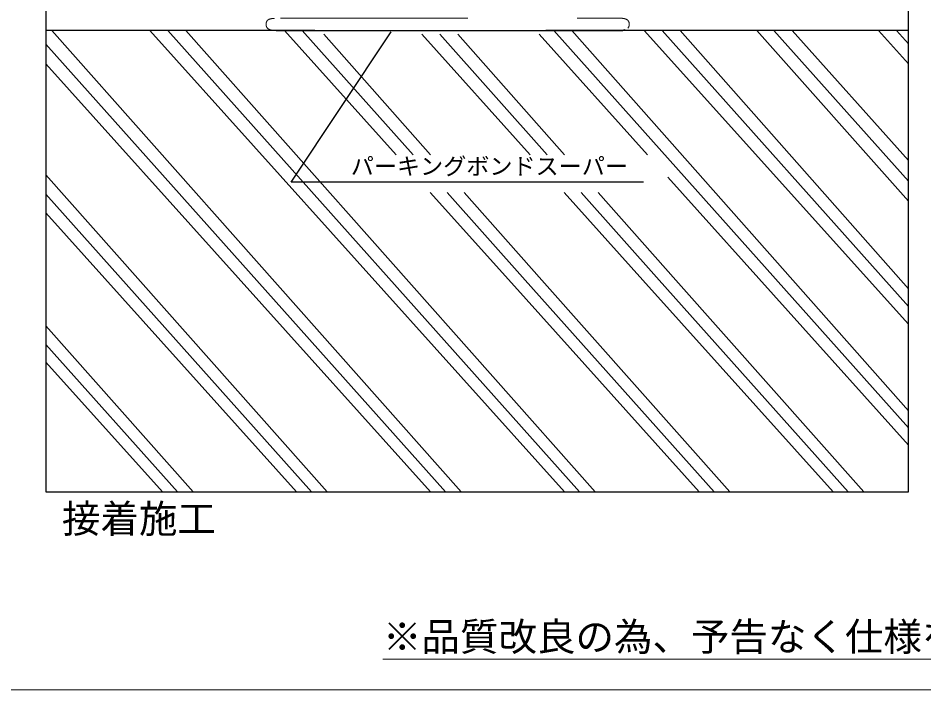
# Model space of a CAD drawing. Units: millimetres, scale not verified. Extents: x -1224 to 1080, y -808 to 808.
# Drawn here: x 280.8 to 751.3, y -807.7 to -458.8 of the extents above; entities that cross this region are included whole.
import ezdxf
from ezdxf.enums import TextEntityAlignment as Align

# ---------------------------------------------------------------- set-up
doc = ezdxf.new("R2010")
doc.units = ezdxf.units.MM
doc.header["$LTSCALE"] = 8
doc.layers.add('0-0', color=7, linetype='Continuous', lineweight=18)
doc.layers.add('0-1', color=7, linetype='Continuous')
doc.styles.add('ＭＳ ゴシック', font='')
doc.styles.get('ＭＳ ゴシック').set_extended_font_data('MS Gothic')

msp = doc.modelspace()

# ---------------------------------------------------------------- linework, layer by layer
at = {"layer": '0-0'}
for p, q in [((431.755, -458.775), (432.769, -458.776)), ((594.432, -458.869), (594.571, -458.869)), ((560.134, -465.155), (560.134, -465.155)), ((470.341, -791.775), (1020.345, -791.775)), ((-1223.981, -807.668), (1080.019, -807.668))]:
    msp.add_line(p, q, dxfattribs=at)
msp.add_lwpolyline([(-1223.981, -807.668), (1080.019, -807.668), (1080.019, 808.332), (-1223.981, 808.332)], close=True, dxfattribs=at)
for points in [[(409.678, -461.317), (409.684, -461.278), (409.691, -461.239), (409.698, -461.2), (409.705, -461.161), (409.714, -461.122), (409.722, -461.084), (409.731, -461.046), (409.741, -461.008), (409.75, -460.971), (409.761, -460.933), (409.772, -460.896), (409.784, -460.859), (409.796, -460.822), (409.808, -460.786), (409.821, -460.75), (409.835, -460.714), (409.849, -460.678), (409.864, -460.642), (409.88, -460.607), (409.896, -460.572), (409.912, -460.537), (409.93, -460.503), (409.947, -460.469), (409.966, -460.435), (409.985, -460.401), (410.005, -460.368), (410.025, -460.335), (410.046, -460.302), (410.068, -460.269), (410.091, -460.237), (410.114, -460.205), (410.138, -460.174), (410.162, -460.142), (410.188, -460.111), (410.214, -460.081), (410.24, -460.05), (410.268, -460.02), (410.296, -459.99), (410.325, -459.961)], [(410.325, -459.961), (410.355, -459.932), (410.385, -459.903), (410.417, -459.875), (410.449, -459.846), (410.482, -459.819), (410.515, -459.791), (410.55, -459.764), (410.585, -459.737), (410.622, -459.711), (410.659, -459.685), (410.697, -459.659), (410.735, -459.634), (410.775, -459.609), (410.816, -459.584), (410.857, -459.56), (410.899, -459.536), (410.943, -459.513), (410.987, -459.49), (411.032, -459.467), (411.078, -459.445), (411.125, -459.423), (411.173, -459.401), (411.222, -459.38), (411.271, -459.36), (411.322, -459.339), (411.374, -459.319), (411.427, -459.3), (411.481, -459.281), (411.535, -459.262)], [(411.535, -459.262), (411.591, -459.244), (411.648, -459.226), (411.706, -459.209), (411.765, -459.192), (411.825, -459.175), (411.886, -459.159), (411.948, -459.143), (412.011, -459.128), (412.076, -459.113), (412.141, -459.099), (412.208, -459.085), (412.275, -459.072), (412.344, -459.059), (412.414, -459.047), (412.485, -459.035), (412.557, -459.023), (412.631, -459.012), (412.705, -459.001), (412.781, -458.991), (412.858, -458.982), (412.936, -458.973), (413.015, -458.964), (413.096, -458.956), (413.177, -458.948), (413.26, -458.941), (413.345, -458.934), (413.43, -458.928), (413.517, -458.923), (413.605, -458.918), (413.694, -458.913), (413.784, -458.909), (413.792, -458.898), (413.793, -458.897), (413.793, -458.896), (413.794, -458.895), (413.795, -458.894), (413.796, -458.893), (413.796, -458.892), (413.797, -458.89)], [(413.797, -458.89), (413.798, -458.889), (413.799, -458.888), (413.8, -458.887), (413.8, -458.886), (413.801, -458.884), (413.802, -458.883), (413.803, -458.882), (413.804, -458.88), (413.805, -458.879), (413.806, -458.878), (413.807, -458.876), (413.808, -458.875), (413.809, -458.873), (413.81, -458.872), (413.811, -458.87), (413.812, -458.869), (413.813, -458.867), (413.814, -458.866), (413.815, -458.864)], [(417.184, -458.771), (417.69, -458.771), (418.229, -458.771), (418.8, -458.771), (419.402, -458.771)], [(419.402, -458.771), (420.035, -458.772), (420.698, -458.772), (421.391, -458.772), (422.112, -458.772), (422.861, -458.772), (423.638, -458.773), (424.442, -458.773), (425.272, -458.773), (426.127, -458.773), (427.007, -458.774), (427.911, -458.774), (428.838, -458.774), (429.788, -458.775), (430.761, -458.775), (431.755, -458.775)], [(432.769, -458.776), (433.804, -458.776), (434.858, -458.776), (435.932, -458.777), (437.023, -458.777), (438.132, -458.777), (439.258, -458.778), (440.399, -458.778), (441.557, -458.779), (442.729, -458.779), (443.916, -458.779), (445.116, -458.78), (446.329, -458.78), (447.554, -458.78), (448.79, -458.781), (450.038, -458.781), (451.296, -458.782), (452.563, -458.782)], [(452.563, -458.782), (453.84, -458.783), (455.124, -458.783)], [(455.124, -458.783), (456.417, -458.783), (457.716, -458.784)], [(457.716, -458.784), (459.021, -458.784), (460.332, -458.785)], [(460.332, -458.785), (461.648, -458.785), (462.969, -458.785), (464.293, -458.786), (465.619, -458.786), (466.949, -458.787), (468.28, -458.787), (469.611, -458.788), (470.944, -458.788), (472.275, -458.789), (473.606, -458.789), (474.936, -458.789), (476.262, -458.79), (477.586, -458.79), (478.907, -458.791), (480.223, -458.791), (481.534, -458.792), (482.839, -458.792), (484.138, -458.792), (485.431, -458.793), (486.715, -458.793), (487.992, -458.794), (489.259, -458.794), (490.517, -458.794), (491.765, -458.795), (493.001, -458.795), (494.226, -458.796), (495.439, -458.796), (496.639, -458.796), (497.826, -458.797), (498.998, -458.797), (500.156, -458.798), (501.297, -458.798), (502.423, -458.798), (503.532, -458.799), (504.623, -458.799), (505.697, -458.799), (506.751, -458.8), (507.786, -458.8), (508.8, -458.8)], [(508.8, -458.8), (509.794, -458.801), (510.767, -458.801), (511.717, -458.801), (512.644, -458.802), (513.548, -458.802), (514.428, -458.802)], [(571.216, -458.869), (572.107, -458.869), (572.987, -458.869), (573.853, -458.869), (574.707, -458.869), (575.548, -458.869), (576.374, -458.869), (577.186, -458.869), (577.983, -458.869), (578.764, -458.869), (579.53, -458.869), (580.278, -458.869), (581.01, -458.869), (581.724, -458.869), (582.421, -458.869), (583.098, -458.869), (583.757, -458.869)], [(581.351, -458.869), (581.861, -458.869), (582.395, -458.869), (582.95, -458.869), (583.527, -458.869), (584.125, -458.869), (584.744, -458.869), (585.383, -458.869), (586.041, -458.869), (586.719, -458.869), (587.415, -458.869), (588.129, -458.869), (588.861, -458.869), (589.61, -458.869), (590.375, -458.869), (591.157, -458.869), (591.953, -458.869), (592.765, -458.869), (593.592, -458.869), (594.432, -458.869)], [(583.757, -458.869), (584.395, -458.869), (585.014, -458.869), (585.612, -458.869), (586.19, -458.869), (586.745, -458.869), (587.278, -458.869), (587.789, -458.869), (588.276, -458.869), (588.74, -458.869), (589.18, -458.869), (589.595, -458.869), (589.985, -458.869), (590.349, -458.869), (590.687, -458.869), (590.998, -458.869), (591.282, -458.869), (591.538, -458.869), (591.766, -458.869), (591.966, -458.869), (592.136, -458.869), (592.276, -458.869), (592.386, -458.869), (592.465, -458.869), (592.513, -458.869), (592.529, -458.869), (592.536, -458.868), (592.543, -458.868), (592.551, -458.867), (592.558, -458.867), (592.565, -458.866), (592.573, -458.866), (592.58, -458.865), (592.587, -458.865), (592.594, -458.865), (592.602, -458.864), (592.609, -458.864), (592.616, -458.863), (592.623, -458.863), (592.631, -458.862)], [(592.631, -458.862), (592.638, -458.862), (592.645, -458.861), (592.653, -458.861), (592.66, -458.86), (592.667, -458.86), (592.675, -458.86), (592.682, -458.859), (592.689, -458.859), (592.696, -458.858), (592.704, -458.858), (592.711, -458.857), (592.718, -458.857), (592.726, -458.856), (592.733, -458.856), (592.74, -458.855), (592.747, -458.855), (592.755, -458.854), (592.762, -458.854), (592.769, -458.853), (592.777, -458.853), (592.784, -458.852), (592.791, -458.852), (592.799, -458.852), (592.806, -458.851), (592.813, -458.851), (592.821, -458.85), (592.828, -458.85), (592.835, -458.849), (592.843, -458.849), (592.85, -458.848), (592.857, -458.848), (592.865, -458.847), (592.872, -458.847), (592.879, -458.846), (592.887, -458.846), (592.894, -458.846), (592.901, -458.845), (592.909, -458.845), (592.916, -458.844)], [(592.916, -458.844), (592.923, -458.844), (592.931, -458.843), (592.938, -458.843), (592.946, -458.842), (592.953, -458.842), (592.96, -458.842), (592.968, -458.841), (592.975, -458.841), (592.982, -458.84), (592.99, -458.84), (592.997, -458.839), (593.005, -458.839), (593.012, -458.839), (593.019, -458.838), (593.027, -458.838), (593.034, -458.837), (593.042, -458.837), (593.049, -458.837), (593.056, -458.836), (593.064, -458.836), (593.071, -458.836), (593.079, -458.835), (593.086, -458.835), (593.094, -458.834), (593.101, -458.834), (593.108, -458.834), (593.116, -458.833), (593.123, -458.833), (593.131, -458.833), (593.138, -458.832), (593.146, -458.832), (593.153, -458.832), (593.161, -458.831), (593.168, -458.831), (593.176, -458.831), (593.183, -458.831), (593.191, -458.83), (593.198, -458.83), (593.206, -458.83)], [(593.206, -458.83), (593.213, -458.829), (593.221, -458.829), (593.228, -458.829), (593.236, -458.829), (593.243, -458.828), (593.251, -458.828), (593.258, -458.828), (593.266, -458.828), (593.273, -458.828), (593.281, -458.827)], [(593.281, -458.827), (593.289, -458.827), (593.296, -458.827), (593.304, -458.827), (593.311, -458.827), (593.319, -458.826), (593.326, -458.826), (593.334, -458.826), (593.342, -458.826), (593.349, -458.826), (593.357, -458.826), (593.365, -458.825), (593.372, -458.825), (593.38, -458.825), (593.387, -458.825), (593.395, -458.825), (593.403, -458.825), (593.41, -458.825), (593.418, -458.825), (593.426, -458.825), (593.433, -458.825), (593.441, -458.825), (593.449, -458.825), (593.456, -458.825), (593.464, -458.825), (593.472, -458.825), (593.574, -458.825), (593.675, -458.826), (593.774, -458.828), (593.872, -458.83), (593.969, -458.833), (594.064, -458.837), (594.158, -458.841)], [(594.158, -458.841), (594.251, -458.846), (594.342, -458.851), (594.432, -458.858), (594.521, -458.864), (594.608, -458.872), (594.695, -458.88), (594.78, -458.889), (594.863, -458.898), (594.946, -458.908), (595.027, -458.918), (595.107, -458.929), (595.185, -458.941), (595.263, -458.953), (595.339, -458.966), (595.414, -458.98), (595.488, -458.994), (595.561, -459.008), (595.632, -459.023)], [(595.632, -459.023), (595.702, -459.039), (595.772, -459.055), (595.84, -459.072), (595.906, -459.09), (595.972, -459.107), (596.037, -459.126), (596.1, -459.145), (596.162, -459.164)], [(596.162, -459.164), (596.224, -459.184), (596.284, -459.205), (596.343, -459.226), (596.401, -459.248), (596.458, -459.27), (596.513, -459.292), (596.568, -459.315), (596.622, -459.339), (596.674, -459.363), (596.726, -459.387), (596.777, -459.412), (596.826, -459.438), (596.875, -459.464), (596.922, -459.49), (596.969, -459.517), (597.014, -459.544), (597.059, -459.572), (597.103, -459.6), (597.145, -459.629), (597.187, -459.658), (597.228, -459.687), (597.268, -459.717), (597.307, -459.748), (597.345, -459.779), (597.382, -459.81), (597.418, -459.841), (597.453, -459.873), (597.488, -459.906), (597.521, -459.938), (597.554, -459.972), (597.585, -460.005), (597.616, -460.039), (597.646, -460.073), (597.676, -460.108), (597.704, -460.143), (597.732, -460.179), (597.758, -460.214), (597.784, -460.25), (597.81, -460.287)], [(597.81, -460.287), (597.834, -460.324), (597.858, -460.361), (597.88, -460.398), (597.903, -460.436), (597.924, -460.474), (597.944, -460.513), (597.964, -460.552), (597.983, -460.591), (598.002, -460.63), (598.019, -460.67), (598.036, -460.71), (598.053, -460.75), (598.068, -460.791), (598.083, -460.831), (598.097, -460.873), (598.111, -460.914), (598.124, -460.956), (598.136, -460.998), (598.147, -461.04), (598.158, -461.082), (598.169, -461.125), (598.178, -461.168), (598.187, -461.211), (598.196, -461.255), (598.204, -461.298), (598.211, -461.342), (598.218, -461.386), (598.224, -461.431), (598.23, -461.475), (598.235, -461.52), (598.239, -461.565), (598.243, -461.61), (598.247, -461.655), (598.25, -461.701), (598.252, -461.747), (598.254, -461.793), (598.256, -461.839), (598.256, -461.885), (598.257, -461.931)], [(409.748, -462.954), (409.737, -462.913), (409.727, -462.873), (409.717, -462.831), (409.708, -462.79), (409.699, -462.749), (409.691, -462.707), (409.683, -462.665), (409.676, -462.623), (409.67, -462.58), (409.664, -462.538), (409.658, -462.495), (409.654, -462.452), (409.649, -462.409), (409.645, -462.366), (409.642, -462.322), (409.639, -462.279), (409.636, -462.235), (409.634, -462.191), (409.633, -462.146), (409.631, -462.102), (409.631, -462.058), (409.63, -462.013), (409.631, -461.971), (409.631, -461.929), (409.632, -461.887), (409.633, -461.845), (409.634, -461.803), (409.636, -461.762), (409.638, -461.721), (409.64, -461.679), (409.643, -461.638), (409.646, -461.598), (409.649, -461.557), (409.653, -461.517), (409.657, -461.476), (409.662, -461.436), (409.667, -461.396), (409.672, -461.357), (409.678, -461.317)], [(410.708, -464.312), (410.668, -464.284), (410.63, -464.255), (410.592, -464.226), (410.555, -464.197), (410.52, -464.167), (410.484, -464.137), (410.45, -464.106), (410.417, -464.075), (410.384, -464.044), (410.352, -464.012), (410.321, -463.98), (410.291, -463.947), (410.261, -463.915), (410.233, -463.882), (410.205, -463.848), (410.178, -463.814), (410.151, -463.78), (410.126, -463.746), (410.101, -463.711), (410.077, -463.676), (410.053, -463.641), (410.031, -463.605), (410.009, -463.569), (409.987, -463.533), (409.967, -463.496), (409.947, -463.459), (409.928, -463.422), (409.909, -463.384), (409.891, -463.346), (409.874, -463.308), (409.858, -463.27), (409.842, -463.231), (409.827, -463.193), (409.812, -463.153), (409.798, -463.114), (409.785, -463.074), (409.772, -463.035), (409.76, -462.994), (409.748, -462.954)], [(412.998, -465.064), (412.919, -465.054), (412.841, -465.044), (412.765, -465.033), (412.689, -465.022), (412.615, -465.01), (412.542, -464.998), (412.469, -464.985), (412.398, -464.971), (412.329, -464.957), (412.26, -464.943), (412.192, -464.928), (412.125, -464.912), (412.06, -464.896), (411.995, -464.879), (411.932, -464.862), (411.87, -464.845), (411.808, -464.827), (411.748, -464.808), (411.689, -464.789), (411.63, -464.769), (411.573, -464.749), (411.517, -464.729), (411.462, -464.708), (411.408, -464.687), (411.354, -464.665), (411.302, -464.642), (411.251, -464.62), (411.2, -464.596), (411.151, -464.573), (411.102, -464.548), (411.055, -464.524), (411.008, -464.499), (410.963, -464.473), (410.918, -464.448), (410.874, -464.421), (410.831, -464.395), (410.789, -464.368), (410.748, -464.34), (410.708, -464.312)], [(434.478, -465.153), (432.833, -465.153), (431.246, -465.154), (429.721, -465.154), (428.258, -465.155), (426.858, -465.155), (425.525, -465.155), (424.258, -465.156), (423.06, -465.156), (421.933, -465.156), (420.877, -465.157), (419.895, -465.157), (418.989, -465.157), (418.159, -465.157), (417.407, -465.157), (416.736, -465.158), (416.146, -465.158), (415.639, -465.158), (415.217, -465.158), (414.882, -465.158), (414.634, -465.158), (414.477, -465.158), (414.41, -465.158), (414.408, -465.158), (414.324, -465.14), (414.227, -465.139), (414.131, -465.137), (414.037, -465.135), (413.944, -465.133), (413.852, -465.129), (413.761, -465.125), (413.671, -465.121), (413.583, -465.116), (413.496, -465.11), (413.41, -465.104), (413.325, -465.097), (413.241, -465.09), (413.159, -465.082), (413.078, -465.073), (412.998, -465.064)], [(568.325, -465.118), (567.52, -465.118), (566.712, -465.118), (565.9, -465.118), (565.086, -465.119), (564.268, -465.119), (563.447, -465.119), (562.623, -465.119), (561.797, -465.119), (560.967, -465.12), (560.134, -465.12)], [(596.48, -465.11), (595.852, -465.11), (595.217, -465.111), (594.578, -465.111), (593.932, -465.111), (593.281, -465.111), (592.625, -465.111), (591.964, -465.111), (591.297, -465.112), (590.625, -465.112), (589.947, -465.112), (589.265, -465.112), (588.578, -465.112), (587.885, -465.113), (587.188, -465.113), (586.486, -465.113), (585.779, -465.113), (585.067, -465.113), (584.35, -465.113), (583.629, -465.114), (582.904, -465.114), (582.173, -465.114), (581.439, -465.114), (580.7, -465.114), (579.956, -465.115), (579.209, -465.115), (578.457, -465.115), (577.701, -465.115), (576.94, -465.115), (576.176, -465.116), (575.408, -465.116), (574.636, -465.116), (573.86, -465.116), (573.08, -465.116), (572.297, -465.117), (571.509, -465.117), (570.718, -465.117), (569.924, -465.117), (569.126, -465.117), (568.325, -465.118)], [(581.625, -465.093), (581.178, -465.093), (580.727, -465.093), (580.271, -465.093), (579.812, -465.093), (579.349, -465.094), (578.883, -465.094), (578.414, -465.094), (577.942, -465.094), (577.468, -465.094), (576.991, -465.094), (576.513, -465.095), (576.032, -465.095), (575.55, -465.095), (575.067, -465.095), (574.583, -465.095), (574.097, -465.095), (573.611, -465.096), (573.125, -465.096), (572.639, -465.096), (572.152, -465.096), (571.667, -465.096), (571.181, -465.096), (570.697, -465.097)], [(593.205, -465.089), (593.11, -465.089), (593.002, -465.089), (592.881, -465.089), (592.746, -465.089), (592.599, -465.089), (592.438, -465.089), (592.266, -465.089), (592.081, -465.089), (591.884, -465.089), (591.676, -465.089), (591.456, -465.089), (591.225, -465.089), (590.983, -465.089), (590.73, -465.089), (590.466, -465.09), (590.193, -465.09), (589.909, -465.09), (589.616, -465.09), (589.313, -465.09), (589.001, -465.09), (588.68, -465.09), (588.349, -465.09), (588.011, -465.09), (587.664, -465.091), (587.309, -465.091), (586.946, -465.091), (586.576, -465.091), (586.198, -465.091), (585.813, -465.091), (585.421, -465.091), (585.023, -465.092), (584.618, -465.092), (584.207, -465.092), (583.79, -465.092), (583.367, -465.092), (582.939, -465.092), (582.506, -465.092), (582.068, -465.093), (581.625, -465.093)], [(596.162, -464.748), (596.1, -464.767), (596.037, -464.786), (595.972, -464.805), (595.906, -464.823), (595.84, -464.84), (595.772, -464.857), (595.702, -464.873), (595.632, -464.889), (595.561, -464.904), (595.488, -464.919), (595.414, -464.933), (595.339, -464.947), (595.263, -464.959), (595.185, -464.972), (595.107, -464.983), (595.027, -464.995), (594.946, -465.005), (594.863, -465.015), (594.78, -465.024), (594.695, -465.033), (594.608, -465.041), (594.521, -465.049), (594.432, -465.055), (594.342, -465.062), (594.251, -465.067), (594.158, -465.072), (594.064, -465.077), (593.969, -465.08), (593.872, -465.083), (593.774, -465.085), (593.675, -465.087), (593.574, -465.088), (593.472, -465.089), (593.464, -465.089), (593.442, -465.089), (593.404, -465.089), (593.352, -465.089), (593.285, -465.089), (593.205, -465.089)], [(597.834, -463.587), (597.81, -463.623), (597.784, -463.66), (597.758, -463.696), (597.732, -463.732), (597.704, -463.767), (597.676, -463.803), (597.646, -463.837), (597.616, -463.872), (597.585, -463.906), (597.554, -463.939), (597.521, -463.972), (597.488, -464.005), (597.453, -464.038)], [(598.257, -461.931), (598.257, -461.978), (598.256, -462.024), (598.256, -462.071), (598.254, -462.117), (598.252, -462.163), (598.25, -462.208), (598.247, -462.254), (598.243, -462.299), (598.239, -462.345), (598.235, -462.39), (598.23, -462.434), (598.224, -462.479), (598.218, -462.523), (598.211, -462.567), (598.204, -462.611), (598.196, -462.655), (598.187, -462.698), (598.178, -462.742), (598.169, -462.785), (598.158, -462.827), (598.147, -462.87), (598.136, -462.912), (598.124, -462.954), (598.111, -462.996), (598.097, -463.037), (598.083, -463.078), (598.068, -463.119), (598.053, -463.16), (598.036, -463.2), (598.019, -463.24), (598.002, -463.28), (597.983, -463.319), (597.964, -463.359), (597.944, -463.397), (597.924, -463.436), (597.903, -463.474), (597.88, -463.512), (597.858, -463.549), (597.834, -463.587)]]:
    msp.add_lwpolyline(points, dxfattribs=at)
at = {"layer": '0-1'}
for p, q in [((295.243, -150.096), (295.243, -704.78)), ((743.322, -704.78), (743.322, -150.096)), ((434.982, -465.158), (295.243, -465.158)), ((511.005, -704.78), (298.256, -465.158)), ((349.247, -465.158), (564.646, -704.78)), ((572.426, -704.78), (358.52, -465.158)), ((580.621, -704.78), (367.863, -465.158)), ((414.882, -465.158), (594.882, -465.158)), ((477.184, -529.734), (419.136, -465.158)), ((486.054, -529.734), (428.409, -465.158)), ((743.322, -465.158), (554.982, -465.158)), ((743.322, -671.616), (559.017, -465.158)), ((743.322, -662.718), (568.374, -465.158)), ((743.322, -617.718), (606.022, -465.158)), ((743.322, -608.548), (615.296, -465.158)), ((743.322, -599.317), (624.651, -465.158)), ((743.322, -553.886), (664.487, -465.158)), ((743.322, -543.401), (673.315, -465.158)), ((743.322, -532.644), (682.96, -465.158)), ((727.794, -465.158), (743.322, -482.518)), ((737.068, -465.158), (743.322, -472.208)), ((422.715, -544.001), (474.553, -465.901)), ((495.093, -529.734), (439.532, -467.158)), ((546.796, -529.734), (490.546, -467.158)), ((555.666, -529.734), (499.806, -467.158)), ((564.709, -529.734), (509.148, -467.158)), ((607.798, -529.734), (551.547, -467.158)), ((502.81, -704.78), (295.243, -472.264)), ((495.03, -704.78), (295.243, -482.525)), ((441.394, -704.78), (295.243, -540.172)), ((605.597, -544.001), (422.715, -544.001)), ((743.322, -680.496), (618.27, -541.384)), ((433.194, -704.78), (295.243, -550.244)), ((537.033, -596.313), (494.869, -549.408)), ((544.203, -594.873), (503.617, -549.408)), ((552.929, -594.873), (512.561, -549.408)), ((605.35, -594.873), (564.481, -549.408)), ((613.814, -594.873), (573.228, -549.408)), ((622.545, -594.873), (582.177, -549.408)), ((425.415, -704.78), (295.243, -559.967)), ((634.535, -704.78), (537.033, -596.313)), ((642.315, -704.78), (544.203, -594.873)), ((650.514, -704.78), (552.929, -594.873)), ((704.147, -704.78), (605.35, -594.873)), ((711.927, -704.78), (613.814, -594.873)), ((720.13, -704.78), (622.545, -594.873)), ((371.782, -704.78), (295.243, -618.597)), ((363.586, -704.78), (295.243, -628.242)), ((355.803, -704.78), (295.243, -637.425)), ((295.243, -704.78), (743.322, -704.78))]:
    msp.add_line(p, q, dxfattribs=at)

# ---------------------------------------------------------------- texts
at = {"layer": '0-0', "color": 4, "style": 'ＭＳ ゴシック'}
for s, height, p in [('パーキングボンドスーパー', 8.798, (453.604, -542.73)), ('接着施工', 14.66, (303.588, -730.501)), ('※品質改良の為、予告なく仕様を変更する場合があります。', 14.66, (470.341, -791.775))]:
    msp.add_text(s, height=height, dxfattribs=at).set_placement(p, align=Align.BOTTOM_LEFT)

doc.saveas('drawing.dxf')
